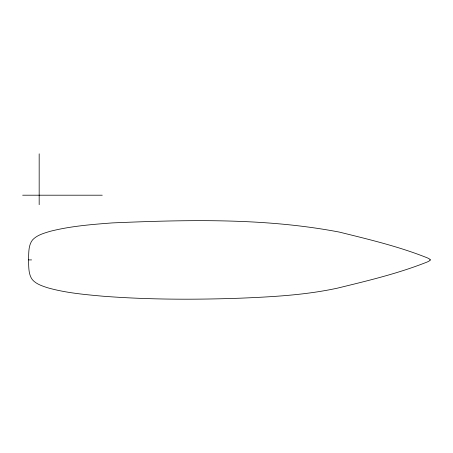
<?xml version="1.0" encoding="UTF-8"?>
<svg xmlns="http://www.w3.org/2000/svg" width="453" height="453" viewBox="0 0 453 453"><rect width="100%" height="100%" fill="white"/><g stroke="black" fill="none" stroke-linecap="round" stroke-linejoin="round"><path stroke-width="0.68" d="M28.516 259.909C28.867 253.233 28.165 245.605 32.474 239.988C37.027 235.033 43.941 233.221 50.153 231.324C70.458 226.138 91.466 224.495 112.304 222.91C187.876 219.716 264.699 217.848 339.342 232.089C369.025 239.444 398.991 246.528 427.434 257.91A31.053 31.053 0 0 1 428.125 258.25L428.351 258.369A12.78 12.78 0 0 1 429.461 258.997A4.105 4.105 0 0 1 430.124 259.501L430.118 260.311A4.105 4.105 0 0 1 429.455 260.809A12.78 12.78 0 0 1 428.351 261.443L428.125 261.568A31.053 31.053 0 0 1 427.434 261.908C398.43 273.47 367.898 280.713 337.621 288.108C305.815 295.033 273.176 296.806 240.736 298.17C194.83 299.79 148.799 299.733 102.978 296.217C84.258 294.518 65.345 292.853 47.208 287.644C41.925 285.854 36.076 284.02 32.316 279.631C28.194 274.003 28.856 266.517 28.516 259.909L31.591 259.909M22.65 195.198L102.265 195.198M429.942 259.909L430.35 259.909M39.173 153.822L39.173 204.688"/></g></svg>
